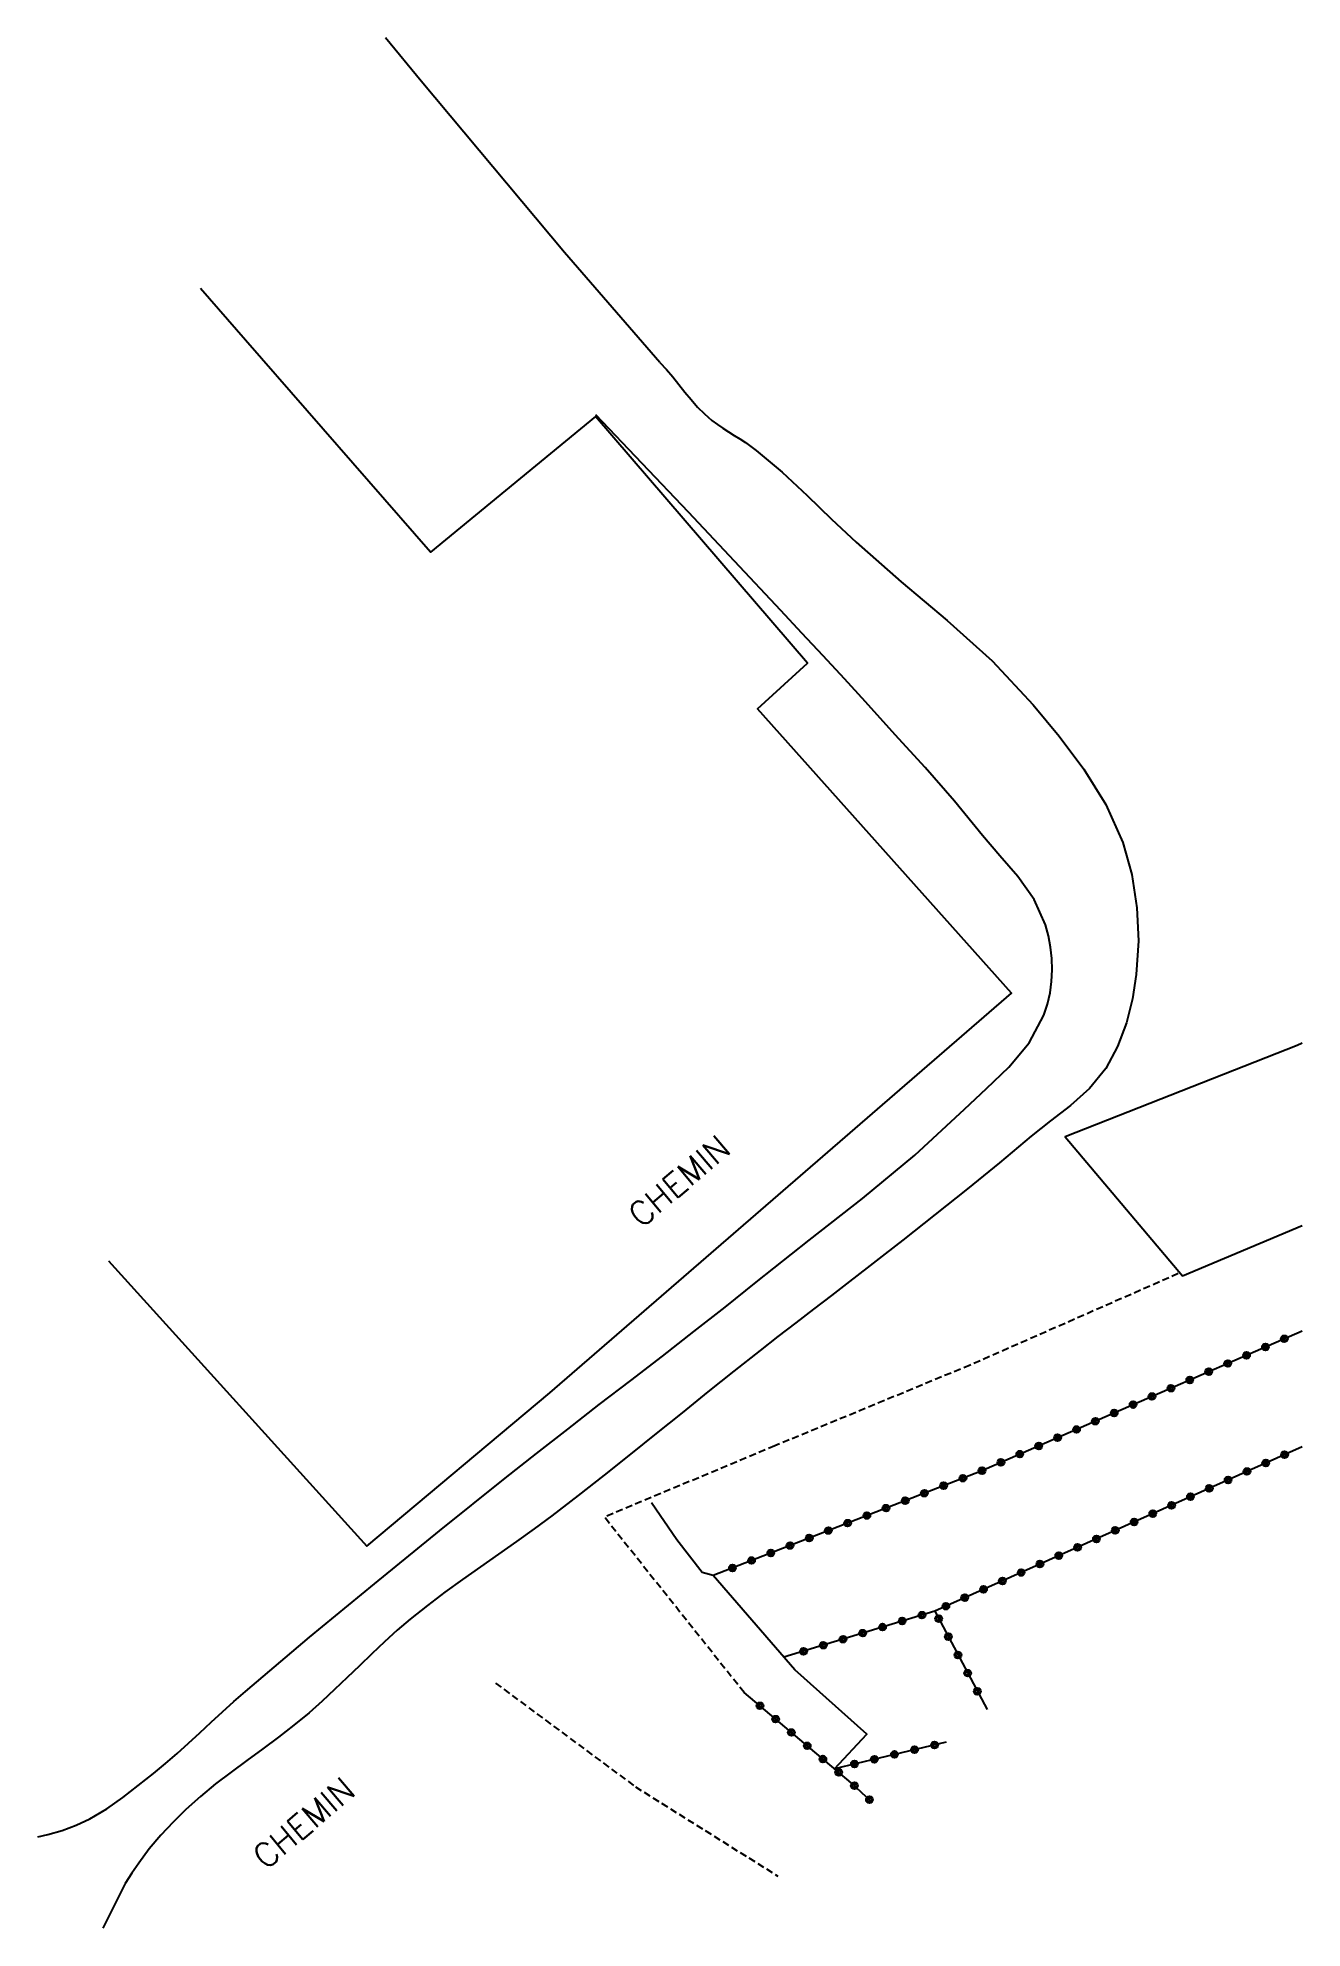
# Model space of a CAD drawing. Header units: millimetres. Extents: x 160908 to 161000, y 127000 to 127603.
# Drawn here: x 160908 to 161000, y 127465.3 to 127602.9 of the extents above.
import ezdxf
from ezdxf.enums import TextEntityAlignment as Align

# ---------------------------------------------------------------- set-up
doc = ezdxf.new("R2010")
doc.units = ezdxf.units.MM
doc.linetypes.add('DASHED', pattern=[0.75, 0.5, -0.25])
doc.layers.get('0').update_dxf_attribs({"linetype": 'CONTINUOUS'})
for name, color, linetype in [('W0008', 7, 'CONTINUOUS'), ('W0071', 7, 'CONTINUOUS'), ('W0104', 1, 'CONTINUOUS'), ('W0112', 1, 'DASHED'), ('W0132', 7, 'CONTINUOUS'), ('W0323', 7, 'CONTINUOUS'), ('W0989', 7, 'CONTINUOUS')]:
    doc.layers.add(name, color=color, linetype=linetype)
doc.styles.get("Standard").update_dxf_attribs({"font": 'romans.shx', "width": 0.85})

# ---------------------------------------------------------------- blocks, each defined once
blk = doc.blocks.new('t323o')
at = {"color": 0, "linetype": 'Continuous'}
for radius in [0.25, 0.15]:
    blk.add_circle((0, 0), radius, dxfattribs=at)

msp = doc.modelspace()

# ---------------------------------------------------------------- linework, layer by layer
at = {"layer": 'W0008'}
msp.add_lwpolyline([(160953.25, 127579.28), (160946.32, 127587.29), (160935.89, 127599.77), (160933.28, 127602.92)], dxfattribs=at)
at = {"layer": 'W0071'}
for points in [[(160953.25, 127579.28), (160953.74, 127578.77), (160954.2, 127578.23), (160954.64, 127577.68), (160955.08, 127577.13), (160955.53, 127576.58), (160956, 127576.04), (160956.51, 127575.54), (160957.05, 127575.07), (160957.44, 127574.78), (160957.84, 127574.5), (160958.25, 127574.24), (160958.66, 127573.98), (160959.07, 127573.72), (160959.48, 127573.45), (160959.88, 127573.17), (160960.27, 127572.88), (160962.16, 127571.29), (160963.97, 127569.6), (160965.75, 127567.89), (160967.55, 127566.2), (160970.82, 127563.32), (160974.17, 127560.5), (160977.43, 127557.56), (160980.43, 127554.37), (160982.32, 127552.07), (160984.12, 127549.68), (160985.71, 127547.11), (160986.94, 127544.34), (160987.6, 127542), (160987.97, 127539.59), (160988.08, 127537.17), (160987.93, 127534.74), (160987.66, 127532.96), (160987.22, 127531.2), (160986.57, 127529.49), (160985.7, 127527.89), (160984.53, 127526.44), (160983.15, 127525.2), (160981.69, 127524.08), (160980.28, 127522.95), (160977.98, 127521.02), (160975.64, 127519.13), (160973.29, 127517.26), (160970.94, 127515.4), (160969.65, 127514.39), (160968.35, 127513.38), (160967.05, 127512.37), (160965.75, 127511.37), (160964.44, 127510.37), (160963.14, 127509.37), (160961.84, 127508.37), (160960.55, 127507.36), (160958.65, 127505.86), (160956.76, 127504.35), (160954.88, 127502.83), (160952.99, 127501.31), (160951.11, 127499.8), (160949.21, 127498.29), (160947.31, 127496.8), (160945.39, 127495.32), (160944.11, 127494.37), (160942.82, 127493.44), (160941.51, 127492.52), (160940.21, 127491.61), (160938.9, 127490.69), (160937.61, 127489.76), (160936.34, 127488.79), (160935.09, 127487.8), (160934.13, 127486.99), (160933.21, 127486.14), (160932.29, 127485.28), (160931.39, 127484.41), (160930.5, 127483.54), (160929.59, 127482.67), (160928.67, 127481.82), (160927.73, 127480.99), (160926.63, 127480.09), (160925.5, 127479.21), (160924.36, 127478.36), (160923.21, 127477.52), (160922.06, 127476.67), (160920.93, 127475.8), (160919.83, 127474.89), (160918.77, 127473.93), (160917.84, 127473.02), (160916.95, 127472.07), (160916.1, 127471.08), (160915.33, 127470.03), (160914.83, 127469.3), (160914.34, 127468.55), (160912.72, 127465.3)], [(160907.99, 127471.94), (160908.72, 127472.11), (160909.77, 127472.42), (160910.78, 127472.81), (160911.77, 127473.27), (160913, 127473.99), (160914.17, 127474.81), (160915.3, 127475.69), (160916.4, 127476.57), (160917.27, 127477.28), (160918.12, 127478.02), (160918.95, 127478.77), (160919.78, 127479.53), (160920.6, 127480.29), (160921.42, 127481.05), (160922.25, 127481.8), (160923.1, 127482.54), (160927.77, 127486.49), (160932.49, 127490.38), (160937.23, 127494.23), (160942, 127498.06), (160944.27, 127499.86), (160946.55, 127501.64), (160948.85, 127503.42), (160951.14, 127505.18), (160953.44, 127506.95), (160955.73, 127508.73), (160958.01, 127510.51), (160960.27, 127512.32), (160964.13, 127515.38), (160968.01, 127518.42), (160971.81, 127521.57), (160975.43, 127524.93), (160977.02, 127526.44), (160978.65, 127527.99), (160980.13, 127529.75), (160981.2, 127531.78), (160981.46, 127532.58), (160981.65, 127533.39), (160981.76, 127534.22), (160981.8, 127535.06), (160981.78, 127535.89), (160981.69, 127536.72), (160981.53, 127537.54), (160981.32, 127538.35), (160980.49, 127540.2), (160979.31, 127541.86), (160978, 127543.37), (160976.74, 127544.85), (160974.7, 127547.36), (160972.56, 127549.79), (160970.39, 127552.18), (160968.22, 127554.57), (160966.69, 127556.25), (160965.15, 127557.92), (160963.6, 127559.58), (160962.05, 127561.24), (160958.7, 127564.81), (160955.34, 127568.38), (160951.98, 127571.93), (160948.6, 127575.48)]]:
    msp.add_lwpolyline(points, dxfattribs=at)
at = {"layer": 'W0104'}
for points in [[(161000, 127529.72), (160999.64, 127529.57), (160982.76, 127522.92), (160991.29, 127512.79), (161000, 127516.46)], [(160965.96, 127476.91), (160968.31, 127479.42), (160963.09, 127484.1), (160957.14, 127490.98), (160956.34, 127491.19), (160954.48, 127493.57), (160952.66, 127496.26)]]:
    msp.add_lwpolyline(points, dxfattribs=at)
at = {"layer": 'W0112'}
for points in [[(160990.98, 127512.95), (160975.83, 127506.29), (160961.62, 127500.41), (160949.2, 127495.22)], [(160959.39, 127482.45), (160949.24, 127495.2)], [(160941.3, 127483.14), (160951.48, 127475.59), (160961.85, 127469.09)]]:
    msp.add_lwpolyline(points, dxfattribs=at)
at = {"layer": 'W0132'}
msp.add_lwpolyline([(160913.13, 127513.88), (160931.93, 127493.12), (160945.24, 127504.27), (160978.85, 127533.37), (160960.37, 127554.08), (160964.01, 127557.4), (160948.57, 127575.35), (160936.57, 127565.47), (160923.11, 127580.92), (160919.83, 127584.66)], dxfattribs=at)
at = {"layer": 'W0323'}
for points in [[(161000, 127508.77), (160987.74, 127503.43), (160976.65, 127498.58), (160957.14, 127490.98)], [(161000, 127500.34), (160973.26, 127488.38), (160977.07, 127481.22)], [(160973.26, 127488.38), (160962.29, 127485.03)], [(160968.65, 127474.51), (160967.17, 127475.89), (160959.39, 127482.45)], [(160974.08, 127478.84), (160965.96, 127476.91)]]:
    msp.add_lwpolyline(points, dxfattribs=at)

# ---------------------------------------------------------------- block references
for p, rotation in [((160997.33, 127507.61), 203.5276692101759), ((160998.7, 127508.21), 203.5276692101759), ((160994.58, 127506.41), 203.5276692101759), ((160995.95, 127507.01), 203.5276692101759), ((160991.82, 127505.21), 203.5276692101759), ((160993.2, 127505.81), 203.5276692101759), ((160987.7, 127503.42), 203.6269377896617), ((160989.07, 127504.01), 203.5276692101759), ((160990.45, 127504.61), 203.5276692101759), ((160984.95, 127502.21), 203.6269377896617), ((160986.32, 127502.81), 203.6269377896617), ((160982.2, 127501.01), 203.6269377896617), ((160983.58, 127501.61), 203.6269377896617), ((160978.08, 127499.21), 203.6269377896617), ((160979.45, 127499.81), 203.6269377896617), ((160980.83, 127500.41), 203.6269377896617), ((160998.72, 127499.77), 204.1069310632803), ((160975.31, 127498.06), 201.289749282603), ((160976.7, 127498.61), 203.6269377896617), ((160994.61, 127497.93), 204.1069310632803), ((160995.98, 127498.55), 204.1069310632803), ((160997.35, 127499.16), 204.1069310632803), ((160972.51, 127496.97), 201.289749282603), ((160973.91, 127497.51), 201.289749282603), ((160991.87, 127496.71), 204.1069310632803), ((160993.24, 127497.32), 204.1069310632803), ((160968.32, 127495.34), 201.289749282603), ((160969.72, 127495.88), 201.289749282603), ((160971.12, 127496.43), 201.289749282603), ((160989.13, 127495.48), 204.1069310632803), ((160990.5, 127496.09), 204.1069310632803), ((160964.13, 127493.7), 201.289749282603), ((160965.52, 127494.25), 201.289749282603), ((160966.92, 127494.79), 201.289749282603), ((160986.4, 127494.26), 204.1069310632803), ((160987.77, 127494.87), 204.1069310632803), ((160961.33, 127492.61), 201.289749282603), ((160962.73, 127493.16), 201.289749282603), ((160982.29, 127492.42), 204.1069310632803), ((160983.66, 127493.03), 204.1069310632803), ((160985.03, 127493.64), 204.1069310632803), ((160958.54, 127491.52), 201.289749282603), ((160959.93, 127492.07), 201.289749282603), ((160979.55, 127491.19), 204.1069310632803), ((160980.92, 127491.81), 204.1069310632803), ((160976.81, 127489.97), 204.1069310632803), ((160978.18, 127490.58), 204.1069310632803), ((160974.07, 127488.74), 204.1069310632803), ((160975.44, 127489.36), 204.1069310632803), ((160969.46, 127487.22), 196.9885685082351), ((160970.89, 127487.66), 196.9885685082351), ((160972.33, 127488.09), 196.9885685082351), ((160973.55, 127487.84), 298.0002599282353), ((160963.72, 127485.46), 196.9885685082351), ((160965.15, 127485.9), 196.9885685082351), ((160966.59, 127486.34), 196.9885685082351), ((160968.02, 127486.78), 196.9885685082351), ((160974.25, 127486.52), 298.0002599282353), ((160974.95, 127485.19), 298.0002599282353), ((160975.66, 127483.87), 298.0002599282353), ((160960.54, 127481.49), 139.8254486986413), ((160976.36, 127482.54), 298.0002599282353), ((160961.68, 127480.52), 139.8254486986413), ((160962.83, 127479.55), 139.8254486986413), ((160963.98, 127478.58), 139.8254486986413), ((160973.25, 127478.64), 193.3539683220604), ((160965.12, 127477.61), 139.8254486986413), ((160967.42, 127477.26), 193.3539683220604), ((160968.87, 127477.6), 193.3539683220604), ((160970.33, 127477.95), 193.3539683220604), ((160971.79, 127478.3), 193.3539683220604), ((160966.27, 127476.65), 139.8254486986413), ((160967.41, 127475.67), 137.2310473758727), ((160968.51, 127474.65), 137.2310473758727)]:
    msp.add_blockref('t323o', p, dxfattribs=dict(at, rotation=rotation))

# ---------------------------------------------------------------- texts
at = {"layer": 'W0989'}
for p in [(160951.34, 127516.89), (160924.02, 127470.16)]:
    msp.add_text('CHEMIN', height=1.75, rotation=40.1792, dxfattribs=at).set_placement(p, align=Align.MIDDLE_LEFT)

doc.saveas('drawing.dxf')
